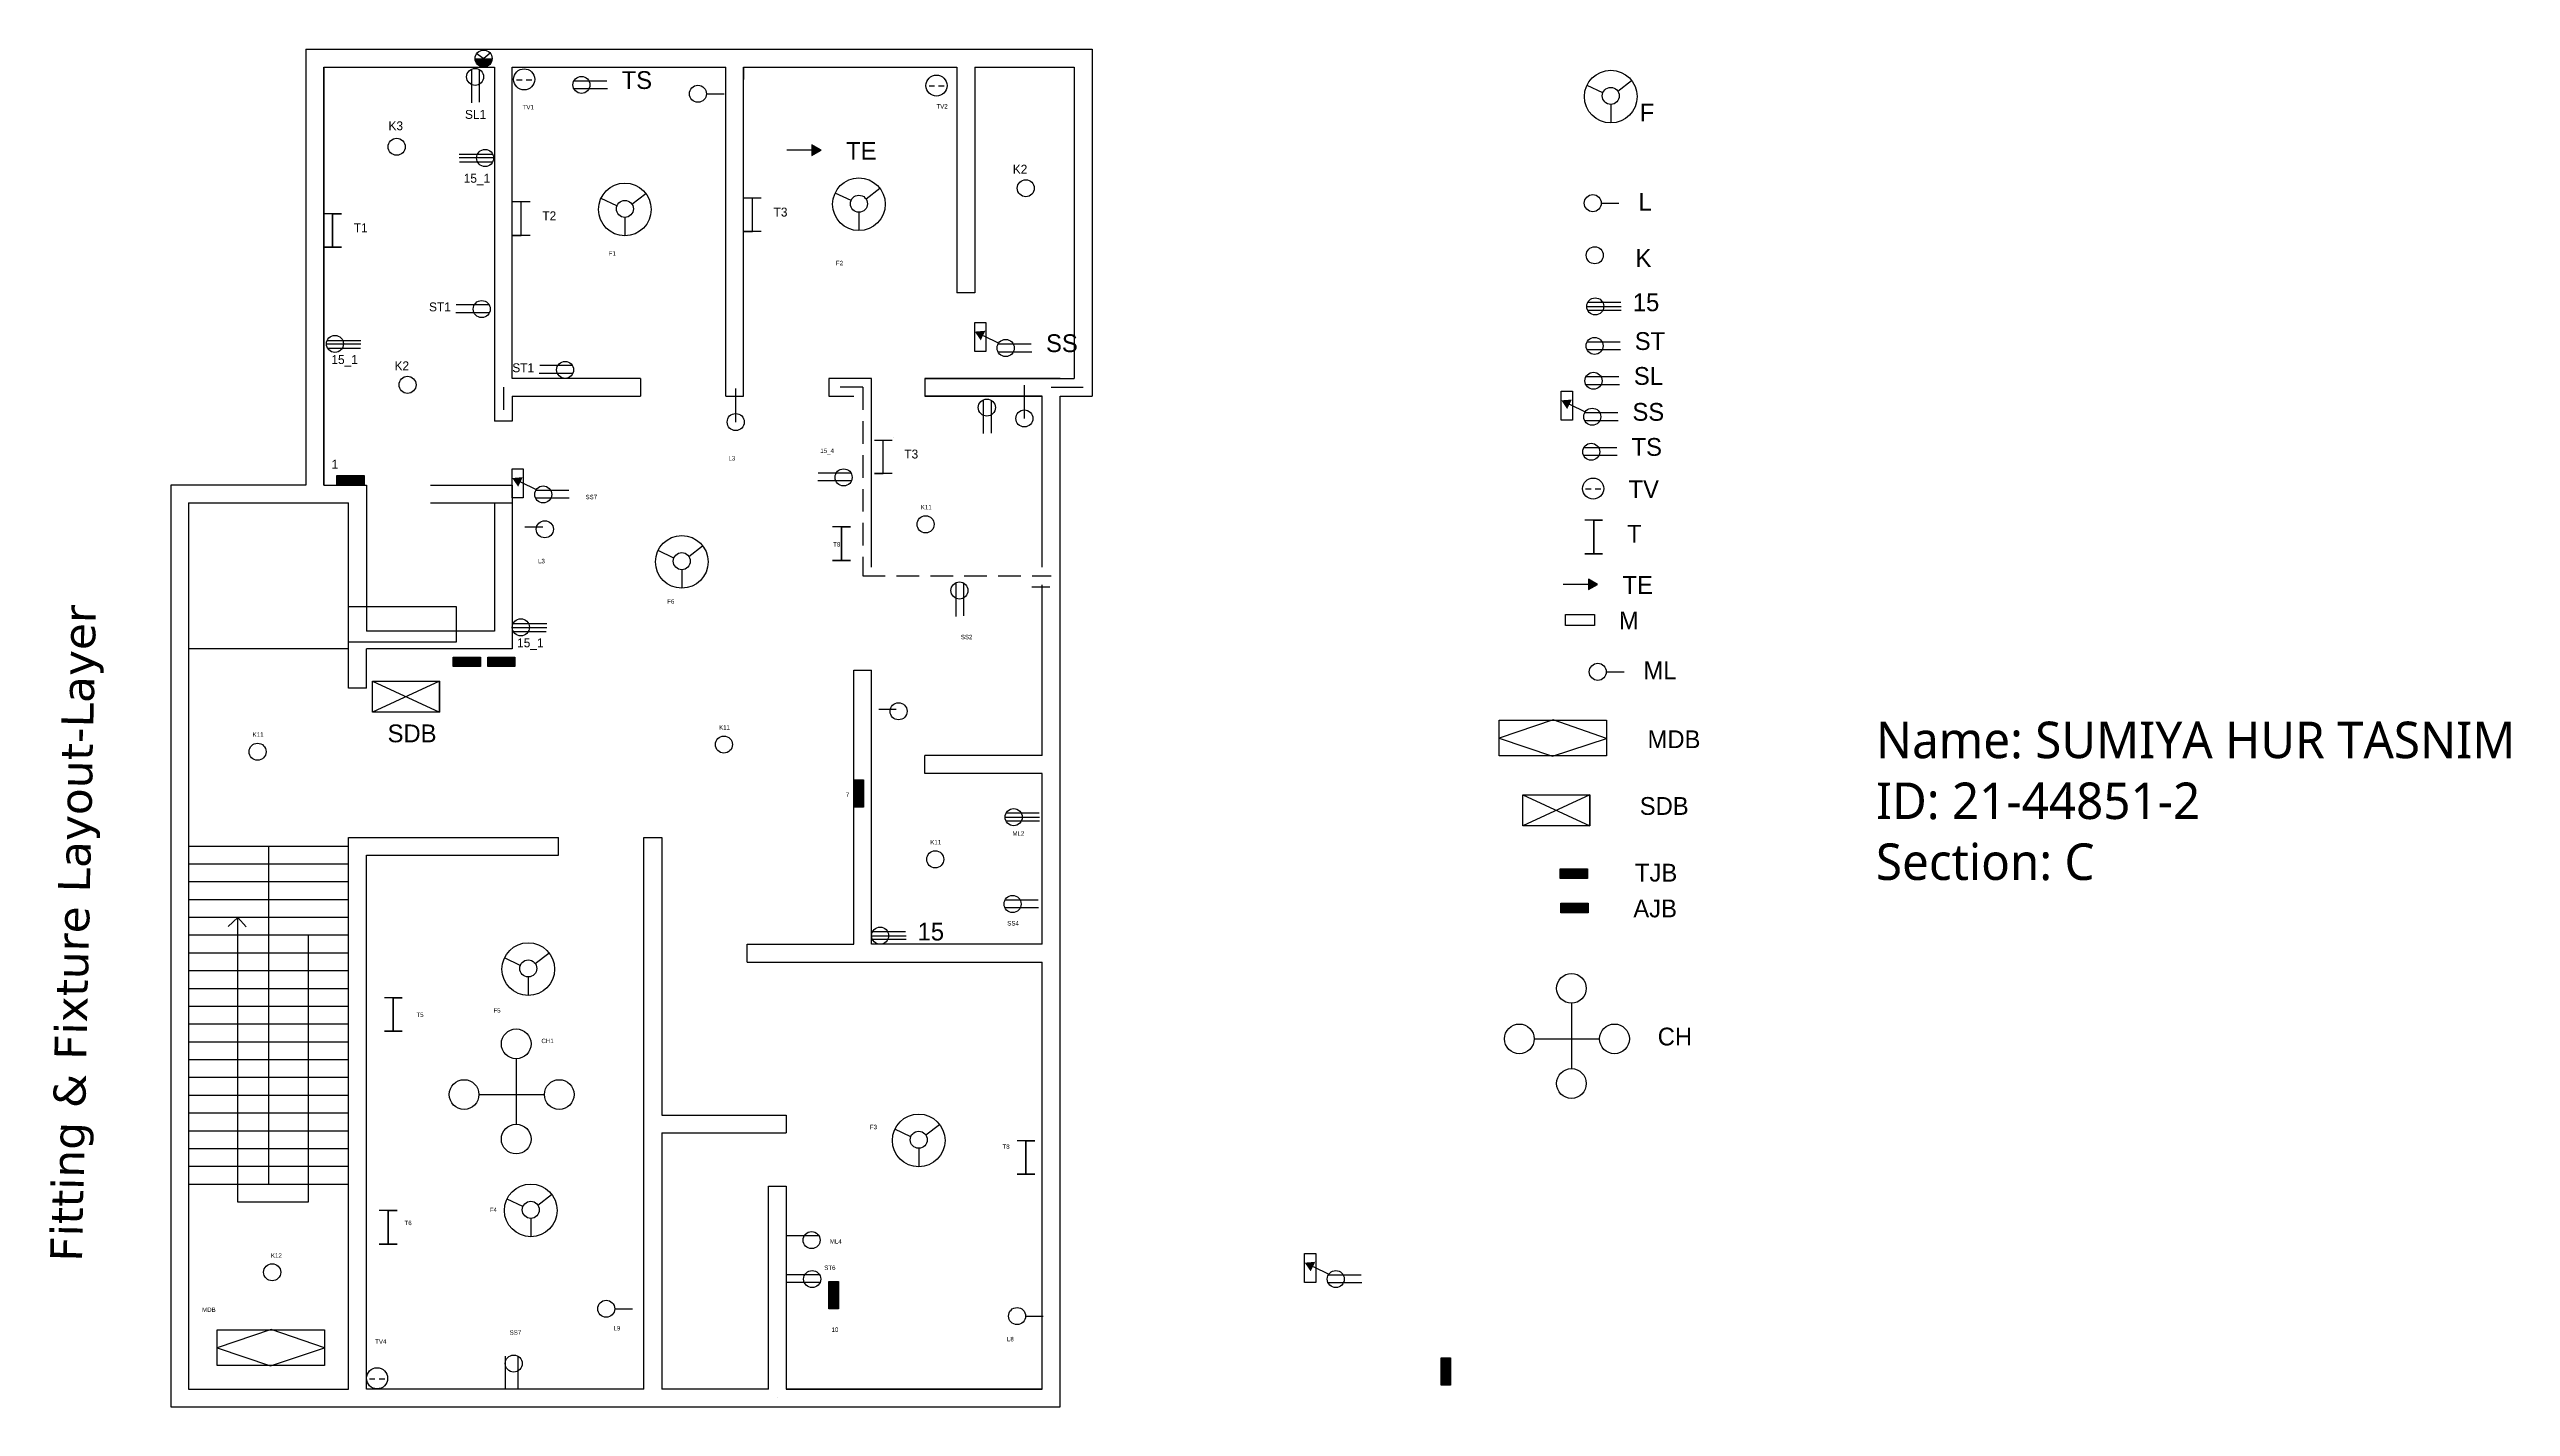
# Model space of a CAD drawing. Header units: inches. Extents: x 846 to 2230, y 385 to 1148.
import ezdxf

# ---------------------------------------------------------------- set-up
doc = ezdxf.new("R2010")
doc.units = ezdxf.units.IN
doc.linetypes.add('ACAD_ISO02W100', pattern=[15, 12, -3])
doc.linetypes.add('DASHED', pattern=[19.05, 12.7, -6.35])

msp = doc.modelspace()

# ---------------------------------------------------------------- hatches: boundary and pattern name
at = {"true_color": 0xffffff}
msp.add_hatch(color=7, dxfattribs=at).paths.add_polyline_path([(1095.5, 1142.6, 0.010701), (1095.5, 1142.8), (1085.9, 1142.8, 0.426112), (1090.7, 1137.8), (1090.7, 1137.8, 0.413526)])
for color, points in [(256, [(1280.3, 1091.1), (1275.1, 1094.1), (1275.1, 1088.1)]), (256, [(1372.6, 989.6), (1366.6, 989.1), (1370, 984.2)]), (256, [(1702.3, 950.9), (1696.4, 950.5), (1699.7, 945.6)]), (8, [(1023.3, 902.8), (1023.3, 908.2), (1007.9, 908.2), (1007.9, 902.8)]), (256, [(1112.5, 907.3), (1106.6, 906.8), (1109.9, 901.9)]), (256, [(1716.8, 847), (1711.6, 850), (1711.6, 844.1)]), (4, [(1088.7, 806.2), (1073.3, 806.2), (1073.3, 800.8), (1088.7, 800.8)]), (3, [(1108.1, 806.2), (1092.8, 806.2), (1092.8, 800.9), (1108.1, 800.9)]), (8, [(1298.6, 721.8), (1304, 721.8), (1304, 737.2), (1298.6, 737.2)]), (3, [(1711.1, 687.1), (1695.7, 687.1), (1695.7, 681.7), (1711.1, 681.7)]), (4, [(1711.5, 667.8), (1696.1, 667.8), (1696.1, 662.4), (1711.5, 662.4)]), (256, [(1558.1, 466.3), (1552.1, 465.8), (1555.5, 460.9)]), (8, [(1284.6, 439.8), (1290, 439.8), (1290, 455.2), (1284.6, 455.2)]), (8, [(1628.8, 396.9), (1634.1, 396.9), (1634.1, 412.3), (1628.8, 412.3)])]:
    msp.add_hatch(color=color).paths.add_polyline_path(points)

# ---------------------------------------------------------------- linework, layer by layer
for p, q in [((990.6, 1147.8), (1432.6, 1147.8)), ((990.6, 1147.8), (990.6, 902.8)), ((1000.6, 1137.8), (1096.6, 1137.8)), ((1000.6, 1137.8), (1000.6, 902.8)), ((1083.6, 1136.7), (1083.6, 1117.7)), ((1086.6, 1145.4), (1094.4, 1139.8)), ((1094.1, 1145.7), (1086.9, 1139.5)), ((1088, 1136.5), (1088, 1136.5)), ((1088, 1136.5), (1088, 1118)), ((1106.6, 1137.8), (1226.6, 1137.8)), ((1226.6, 952.8), (1226.6, 1137.8)), ((1236.6, 1137.8), (1236.6, 1130.9)), ((1236.6, 952.8), (1236.6, 1137.8)), ((1366.6, 1137.8), (1366.6, 1010.9)), ((1366.6, 1137.8), (1422.6, 1137.8)), ((1422.6, 1137.8), (1422.6, 962.8)), ((1432.6, 1147.8), (1432.6, 952.8)), ((1109, 1130.7), (1112.2, 1130.7)), ((1114.4, 1130.7), (1117.6, 1130.7)), ((1141.2, 1125.7), (1160.1, 1125.7)), ((1141.3, 1130.1), (1141.3, 1130.1)), ((1141.3, 1130.1), (1159.8, 1130.1)), ((1215.8, 1122.8), (1225.7, 1122.8)), ((1340.9, 1127.3), (1344, 1127.3)), ((1346.3, 1127.3), (1349.5, 1127.3)), ((1719.8, 1123.3), (1710.9, 1127.5)), ((1728.2, 1124.3), (1735.9, 1130.2)), ((1724.2, 1116.8), (1724.2, 1106.5)), ((1095.6, 1088.7), (1076.7, 1088.7)), ((1096.1, 1086.7), (1076.7, 1086.7)), ((1095.5, 1084.3), (1077, 1084.3)), ((1275.1, 1091.1), (1260.9, 1091.1)), ((1173.9, 1060.8), (1181.6, 1066.8)), ((1297.1, 1062.8), (1288.2, 1067)), ((1305.5, 1063.7), (1313.2, 1069.7)), ((1010.6, 1055.3), (1000.6, 1055.3)), ((1005.6, 1055.3), (1005.6, 1036.5)), ((1005.6, 1036.5), (1005.6, 1055.3)), ((1005.6, 1055.3), (1010.6, 1055.3)), ((1096.9, 1059.3), (1096.9, 1059.3)), ((1116.6, 1062), (1106.6, 1062)), ((1111.6, 1043.2), (1111.6, 1062)), ((1165.4, 1059.9), (1156.5, 1064)), ((1169.9, 1053.3), (1169.9, 1043)), ((1246.6, 1064.1), (1236.6, 1064.1)), ((1241.6, 1045.3), (1241.6, 1064.1)), ((1301.5, 1056.3), (1301.5, 1045.9)), ((1718.9, 1061.3), (1728.8, 1061.3)), ((1116.6, 1043.2), (1106.6, 1043.2)), ((1106.6, 1043.2), (1111.6, 1043.2)), ((1246.6, 1045.3), (1236.6, 1045.3)), ((1236.6, 1045.3), (1241.6, 1045.3)), ((1010.6, 1036.5), (1000.6, 1036.5)), ((1000.6, 1036.5), (1005.6, 1036.5)), ((1005.6, 1036.5), (1010.6, 1036.5)), ((1366.6, 1010.9), (1356.6, 1010.9)), ((1093.8, 999.7), (1074.8, 999.7)), ((1093.6, 1004.1), (1075.1, 1004.1)), ((1093.6, 1004.1), (1093.6, 1004.1)), ((1710.7, 1003.3), (1730.1, 1003.3)), ((1711.2, 1001.2), (1730.1, 1001.2)), ((1711.3, 1005.7), (1711.3, 1005.7)), ((1711.3, 1005.7), (1729.8, 1005.7)), ((1002.6, 984.2), (1021.5, 984.2)), ((1371.3, 986.9), (1380.1, 982.6)), ((1710.9, 983.4), (1710.9, 983.4)), ((1710.9, 983.4), (1729.4, 983.4)), ((1002.1, 982.2), (1021.5, 982.2)), ((1002.8, 979.8), (1021.3, 979.8)), ((1140.5, 970), (1122, 970)), ((1140.5, 970), (1140.5, 970)), ((1379.7, 977.8), (1398.7, 977.8)), ((1379.9, 982.3), (1379.9, 982.3)), ((1379.9, 982.3), (1398.4, 982.3)), ((1710.8, 979), (1729.7, 979)), ((1140.6, 965.6), (1121.7, 965.6)), ((1178.6, 962.8), (1178.6, 952.8)), ((1232.2, 938.3), (1232.2, 957.1)), ((1284.6, 962.8), (1284.6, 952.8)), ((1338.6, 962.8), (1338.6, 952.8)), ((1394.5, 940.3), (1394.5, 959.1)), ((1404.6, 962.8), (1422.6, 962.8)), ((1409.6, 957.8), (1427.6, 957.8)), ((1710.2, 959.4), (1729.1, 959.4)), ((1710.4, 963.8), (1710.4, 963.8)), ((1710.4, 963.8), (1728.8, 963.8)), ((1106.6, 952.8), (1178.6, 952.8)), ((1106.6, 952.8), (1106.6, 938.8)), ((1226.6, 952.8), (1236.6, 952.8)), ((1284.6, 952.8), (1298.6, 952.8)), ((1338.6, 952.8), (1404.6, 952.8)), ((1371.4, 950.7), (1371.4, 931.8)), ((1375.8, 950.6), (1375.8, 950.6)), ((1375.8, 950.6), (1375.8, 932.1)), ((1404.6, 856.8), (1404.6, 952.8)), ((1414.6, 384.8), (1414.6, 952.8)), ((1414.6, 952.8), (1432.6, 952.8)), ((1701, 948.3), (1709.9, 944)), ((1709.6, 943.6), (1709.6, 943.6)), ((1709.6, 943.6), (1728.1, 943.6)), ((1106.6, 938.8), (1096.6, 938.8)), ((1320.2, 928), (1310.2, 928)), ((1315.2, 909.3), (1315.2, 928)), ((1320.8, 929.8), (1320.8, 929.8)), ((1709.5, 939.2), (1728.4, 939.2)), ((1708.9, 919.6), (1727.8, 919.6)), ((1709.1, 924), (1709.1, 924)), ((1709.1, 924), (1727.6, 924)), ((990.6, 902.8), (914.6, 902.8)), ((914.6, 902.8), (914.6, 384.8)), ((1111.2, 904.6), (1120.1, 900.3)), ((1119.8, 900), (1119.8, 900)), ((1119.8, 900), (1138.3, 900)), ((1297.2, 905.2), (1278.3, 905.2)), ((1297.1, 909.6), (1278.6, 909.6)), ((1297.1, 909.6), (1297.1, 909.6)), ((1320.2, 909.3), (1310.2, 909.3)), ((1310.2, 909.3), (1315.2, 909.3)), ((1710, 900.7), (1713.1, 900.7)), ((1715.4, 900.7), (1718.6, 900.7)), ((924.6, 892.8), (924.6, 394.8)), ((1014.6, 788.8), (1014.6, 892.8)), ((1096.6, 892.8), (1106.6, 892.8)), ((1119.7, 895.6), (1138.6, 895.6)), ((1113.7, 879.3), (1123.7, 879.3)), ((1296.7, 879.3), (1286.7, 879.3)), ((1291.7, 879.3), (1291.7, 860.5)), ((1291.7, 860.5), (1291.7, 879.3)), ((1291.7, 879.3), (1296.7, 879.3)), ((1719.6, 883.1), (1709.6, 883.1)), ((1714.6, 883.1), (1714.6, 864.3)), ((1714.6, 864.3), (1714.6, 883.1)), ((1714.6, 883.1), (1719.6, 883.1)), ((1197.4, 861.8), (1188.6, 866)), ((1205.9, 862.8), (1213.6, 868.8)), ((1296.7, 860.5), (1286.7, 860.5)), ((1286.7, 860.5), (1291.7, 860.5)), ((1291.7, 860.5), (1296.7, 860.5)), ((1719.6, 864.3), (1709.6, 864.3)), ((1709.6, 864.3), (1714.6, 864.3)), ((1714.6, 864.3), (1719.6, 864.3)), ((1201.9, 855.3), (1201.9, 845)), ((1355.9, 848), (1355.9, 829)), ((1360.3, 847.8), (1360.3, 847.8)), ((1360.3, 847.8), (1360.3, 829.3)), ((1398.8, 845.7), (1408.8, 845.7)), ((1404.6, 750.8), (1404.6, 846.8)), ((1711.6, 847), (1697.4, 847)), ((1106.6, 822.9), (1126, 822.9)), ((1107.1, 825), (1126, 825)), ((1107.2, 820.6), (1125.7, 820.6)), ((1014.6, 810.8), (924.6, 810.8)), ((1024.6, 788.8), (1024.6, 810.8)), ((1028, 792.7), (1065.6, 775.3)), ((1065.6, 792.7), (1028, 775.3)), ((1065.6, 775.3), (1065.6, 792.7)), ((1298.6, 798.8), (1308.6, 798.8)), ((1721.7, 797.9), (1731.7, 797.9)), ((1024.6, 788.8), (1014.6, 788.8)), ((1312.6, 777), (1322.5, 777)), ((1338.6, 740.8), (1338.6, 750.8)), ((1404.6, 740.8), (1338.6, 740.8)), ((1404.6, 644.8), (1404.6, 740.8)), ((1674.8, 728.8), (1712.4, 711.4)), ((1712.4, 728.8), (1674.8, 711.4)), ((1712.4, 711.4), (1712.4, 728.8)), ((1383.7, 716.2), (1403.1, 716.2)), ((1384.1, 714.1), (1403.1, 714.1)), ((1384.3, 718.6), (1384.3, 718.6)), ((1384.3, 718.6), (1402.8, 718.6)), ((1014.6, 699.8), (924.6, 699.8)), ((969.6, 699.8), (969.6, 509.8)), ((1132.6, 694.8), (1132.6, 704.8)), ((1014.6, 689.8), (924.6, 689.8)), ((1014.6, 679.8), (924.6, 679.8)), ((1014.6, 669.8), (924.6, 669.8)), ((1383.6, 665.4), (1402.5, 665.4)), ((1383.7, 669.8), (1383.7, 669.8)), ((1383.7, 669.8), (1402.2, 669.8)), ((1014.6, 659.8), (924.6, 659.8)), ((952.2, 659.8), (946.8, 654.8)), ((946.8, 654.8), (952.2, 659.8)), ((952.2, 499.8), (952.2, 659.8)), ((952.2, 659.8), (957, 654.6)), ((1309.2, 652), (1309.2, 652)), ((1309.2, 652), (1327.7, 652)), ((1014.6, 649.8), (924.6, 649.8)), ((1014.6, 639.8), (924.6, 639.8)), ((991.8, 649.8), (991.8, 499.8)), ((1111.1, 632.9), (1102.2, 637.1)), ((1119.5, 633.9), (1127.2, 639.8)), ((1238.6, 634.8), (1238.6, 644.8)), ((1238.6, 644.8), (1298.6, 644.8)), ((1308.6, 649.6), (1328, 649.6)), ((1404.6, 644.8), (1308.6, 644.8)), ((1309.1, 647.6), (1328, 647.6)), ((1014.6, 629.8), (924.6, 629.8)), ((1115.6, 626.4), (1115.6, 616)), ((1238.6, 634.8), (1404.6, 634.8)), ((1404.6, 394.8), (1404.6, 634.8)), ((1014.6, 619.8), (924.6, 619.8)), ((1014.6, 609.8), (924.6, 609.8)), ((1044.7, 614.7), (1034.7, 614.7)), ((1039.7, 614.7), (1039.7, 595.9)), ((1039.7, 595.9), (1039.7, 614.7)), ((1039.7, 614.7), (1044.7, 614.7)), ((1702.1, 611.7), (1702.1, 574.9)), ((1014.6, 599.8), (924.6, 599.8)), ((1044.7, 595.9), (1034.7, 595.9)), ((1034.7, 595.9), (1039.7, 595.9)), ((1039.7, 595.9), (1044.7, 595.9)), ((1014.6, 589.8), (924.6, 589.8)), ((1681.1, 591.6), (1717.9, 591.6)), ((1014.6, 579.8), (924.6, 579.8)), ((1014.6, 569.8), (924.6, 569.8)), ((1108.8, 580.5), (1108.8, 543.7)), ((1014.6, 559.8), (924.6, 559.8)), ((1087.8, 560.3), (1124.6, 560.3)), ((1014.6, 549.8), (924.6, 549.8)), ((1014.6, 539.8), (924.6, 539.8)), ((1330.6, 536.6), (1321.7, 540.8)), ((1339.1, 537.6), (1346.8, 543.5)), ((1014.6, 529.8), (924.6, 529.8)), ((1190.6, 538.8), (1260.6, 538.8)), ((1335.1, 530.1), (1335.1, 519.7)), ((1400.4, 534.3), (1390.4, 534.3)), ((1395.4, 534.3), (1395.4, 515.5)), ((1395.4, 515.5), (1395.4, 534.3)), ((1395.4, 534.3), (1400.4, 534.3)), ((1014.6, 519.8), (924.6, 519.8)), ((1400.4, 515.5), (1390.4, 515.5)), ((1390.4, 515.5), (1395.4, 515.5)), ((1395.4, 515.5), (1400.4, 515.5)), ((1014.6, 509.8), (924.6, 509.8)), ((991.8, 499.8), (952.2, 499.8)), ((1112.6, 497.3), (1103.7, 501.5)), ((1121, 498.2), (1128.7, 504.2)), ((1250.6, 394.8), (1250.6, 508.8)), ((1250.6, 508.8), (1260.6, 508.8)), ((1041.8, 495.1), (1031.8, 495.1)), ((1036.8, 495.1), (1036.8, 476.3)), ((1036.8, 476.3), (1036.8, 495.1)), ((1036.8, 495.1), (1041.8, 495.1)), ((1117, 490.7), (1117, 480.4)), ((1041.8, 476.3), (1031.8, 476.3)), ((1031.8, 476.3), (1036.8, 476.3)), ((1036.8, 476.3), (1041.8, 476.3)), ((1279.1, 480.9), (1260.6, 480.9)), ((1279.1, 480.9), (1279.1, 480.9)), ((1279.4, 459), (1260.9, 459)), ((1279.4, 459), (1279.4, 459)), ((1556.8, 463.6), (1565.6, 459.3)), ((1565.4, 459), (1565.4, 459)), ((1565.4, 459), (1583.9, 459)), ((1279.6, 454.6), (1260.6, 454.6)), ((1565.2, 454.6), (1584.2, 454.6)), ((1164.2, 439.9), (1174.2, 439.9)), ((1395.2, 435.8), (1405.1, 435.8)), ((1102.6, 413.3), (1102.6, 394.8)), ((1109.8, 413.3), (1109.8, 413.3)), ((1109.8, 413.3), (1109.8, 394.8)), ((924.6, 394.8), (1014.6, 394.8)), ((1026.3, 400.6), (1029.4, 400.6)), ((1031.7, 400.6), (1034.9, 400.6)), ((1260.6, 394.8), (1404.6, 394.8)), ((1404.6, 394.8), (1260.6, 394.8)), ((914.6, 384.8), (1414.6, 384.8))]:
    msp.add_line(p, q)
at = {"linetype": 'DASHED'}
msp.add_line((1101.6, 957.8), (1101.6, 938.8), dxfattribs=at)
for points in [[(1000.6, 902.8), (1000.6, 902.8), (1000.6, 1137.8), (1096.6, 1137.8), (1096.6, 938.8)], [(1178.6, 962.8), (1106.6, 962.8), (1106.6, 1137.8), (1226.6, 1137.8)], [(1236.6, 1137.8), (1356.6, 1137.8), (1356.6, 1010.9)], [(1308.6, 962.8), (1284.6, 962.8)], [(1308.6, 856.8), (1308.6, 962.8)], [(1338.6, 962.8), (1404.6, 962.8)], [(1414.6, 962.8), (1414.6, 962.8), (1338.6, 962.8)], [(1404.6, 856.8), (1404.6, 952.8), (1338.6, 952.8)], [(1414.6, 846.8), (1414.6, 846.8), (1414.6, 952.8)], [(1000.6, 902.8), (1024.6, 902.8), (1024.6, 820.8)], [(1060.6, 902.8), (1106.6, 902.8), (1106.6, 810.8), (1024.6, 810.8)], [(924.6, 892.8), (1014.6, 892.8)], [(1060.6, 892.8), (1096.6, 892.8), (1096.6, 820.8), (1024.6, 820.8)], [(1298.6, 644.8), (1298.6, 798.8)], [(1308.6, 644.8), (1308.6, 798.8)], [(1404.6, 750.8), (1338.6, 750.8)], [(1014.6, 394.8), (1014.6, 704.8), (1132.6, 704.8)], [(1180.6, 394.8), (1024.6, 394.8), (1024.6, 694.8), (1132.6, 694.8)], [(1180.6, 394.8), (1180.6, 704.8)], [(1180.6, 704.8), (1190.6, 704.8), (1190.6, 548.8)], [(1260.6, 634.8), (1260.6, 634.8)], [(1190.6, 548.8), (1260.6, 548.8)], [(1260.6, 548.8), (1260.6, 538.8)], [(1190.6, 538.8), (1190.6, 394.8)], [(1260.6, 508.8), (1260.6, 394.8)], [(1250.6, 394.8), (1190.6, 394.8)], [(1255.6, 389.8), (1255.6, 389.8)], [(1014.6, 384.8), (1260.6, 384.8)], [(1019.6, 384.8), (1019.6, 384.8)], [(1197.8, 384.8), (1197.8, 384.8)]]:
    msp.add_lwpolyline(points)
for points in [[(1280.3, 1091.1), (1275.1, 1094.1), (1275.1, 1088.1)], [(1366.6, 978), (1366.6, 994.3), (1372.8, 994.3), (1372.8, 978)], [(1696.4, 939.4), (1696.4, 955.6), (1702.6, 955.6), (1702.6, 939.4)], [(1007.9, 908.2), (1023.3, 908.2), (1023.3, 902.8), (1007.9, 902.8)], [(1106.6, 895.7), (1106.6, 912), (1112.8, 912), (1112.8, 895.7)], [(1716.8, 847), (1711.6, 850), (1711.6, 844.1)], [(1014.6, 834.6), (1075.1, 834.6), (1075.1, 814.6), (1014.6, 814.6)], [(1698.8, 830.1), (1715, 830.1), (1715, 823.9), (1698.8, 823.9)], [(1073.3, 806.2), (1088.7, 806.2), (1088.7, 800.8), (1073.3, 800.8)], [(1092.8, 806.2), (1108.1, 806.2), (1108.1, 800.9), (1092.8, 800.9)], [(1028, 792.7), (1065.6, 792.7), (1065.6, 775.3), (1028, 775.3)], [(1721.9, 760.5), (1691.8, 770.9), (1661.4, 760.7), (1691.5, 750.5)], [(1661.4, 770.7), (1721.9, 770.7), (1721.9, 750.7), (1661.4, 750.7)], [(1304, 737.2), (1304, 721.8), (1298.6, 721.8), (1298.6, 737.2)], [(1674.8, 728.8), (1712.4, 728.8), (1712.4, 711.4), (1674.8, 711.4)], [(1695.7, 687.1), (1711.1, 687.1), (1711.1, 681.7), (1695.7, 681.7)], [(1696.1, 667.8), (1711.5, 667.8), (1711.5, 662.4), (1696.1, 662.4)], [(1552.1, 454.7), (1552.1, 471), (1558.4, 471), (1558.4, 454.7)], [(1290, 455.2), (1290, 439.8), (1284.6, 439.8), (1284.6, 455.2)], [(1001.1, 417.9), (971, 428.2), (940.6, 418), (970.7, 407.9)], [(940.6, 428), (1001.1, 428), (1001.1, 408.1), (940.6, 408.1)], [(1634.1, 412.3), (1634.1, 396.9), (1628.8, 396.9), (1628.8, 412.3)]]:
    msp.add_lwpolyline(points, close=True)
for points in [[(1303.6, 957.8), (1284.6, 957.8)], [(1303.6, 957.8), (1303.6, 851.8), (1409.6, 851.8)]]:
    msp.add_lwpolyline(points, dxfattribs=at)
for centre, radius in [((1085.7, 1132.3), 4.79), ((1090.5, 1142.6), 4.79), ((1113.3, 1130.9), 5.93), ((1724.2, 1121.2), 14.8), ((1145.5, 1127.8), 4.79), ((1211, 1122.8), 4.79), ((1345.1, 1127.4), 5.93), ((1724.2, 1121.6), 4.79), ((1041.6, 1093), 4.79), ((1091.3, 1086.7), 4.79), ((1169.9, 1057.8), 14.8), ((1301.5, 1060.7), 14.8), ((1301.5, 1061), 4.79), ((1395.3, 1069.7), 4.79), ((1714.1, 1061.3), 4.79), ((1169.9, 1058.1), 4.79), ((1715.2, 1032), 4.79), ((1089.4, 1001.8), 4.79), ((1715.5, 1003.3), 4.79), ((1006.9, 982.2), 4.79), ((1384, 979.9), 4.79), ((1715.1, 981.1), 4.79), ((1136.3, 967.6), 4.79), ((1047.7, 959.2), 4.79), ((1714.5, 961.5), 4.79), ((1232.2, 938.3), 4.79), ((1373.4, 946.4), 4.79), ((1394.5, 940.3), 4.79), ((1713.8, 941.3), 4.79), ((1713.2, 921.6), 4.79), ((1124, 897.6), 4.79), ((1292.9, 907.2), 4.79), ((1714.3, 900.9), 5.93), ((1124.9, 878), 4.79), ((1201.9, 859.7), 14.8), ((1339, 880.8), 4.79), ((1201.9, 860.1), 4.79), ((1358, 843.6), 4.79), ((1111.4, 822.9), 4.79), ((1716.9, 797.9), 4.79), ((1323.8, 775.7), 4.79), ((1225.6, 757), 4.79), ((963.4, 753), 4.79), ((1388.5, 716.2), 4.79), ((1344.4, 692.5), 4.79), ((1387.9, 667.4), 4.79), ((1313.4, 649.6), 4.79), ((1115.6, 630.8), 14.8), ((1115.6, 631.2), 4.79), ((1702.1, 620), 8.35), ((1108.8, 588.8), 8.35), ((1672.8, 591.6), 8.35), ((1726.3, 591.6), 8.35), ((1079.5, 560.3), 8.35), ((1133, 560.3), 8.35), ((1702.1, 566.5), 8.35), ((1108.8, 535.3), 8.35), ((1335.1, 534.5), 14.8), ((1335.1, 534.9), 4.79), ((1117, 495.2), 14.8), ((1117, 495.5), 4.79), ((1274.9, 478.5), 4.79), ((971.6, 460.4), 4.79), ((1275.2, 456.6), 4.79), ((1569.6, 456.6), 4.79), ((1159.4, 439.9), 4.79), ((1390.4, 435.8), 4.79), ((1030.6, 400.8), 5.93), ((1107.4, 409.1), 4.79)]:
    msp.add_circle(centre, radius)

# ---------------------------------------------------------------- texts
for s, p in [('L3', (1228.1, 916.7)), ('15_4', (1279.8, 920.9)), ('SS7', (1147.8, 894.9)), ('L3', (1121.1, 858.9)), ('T8', (1287, 868.3)), ('SS2', (1358.8, 816.2)), ('7', (1294.1, 727.5)), ('ML2', (1387.8, 705.8)), ('SS4', (1384.9, 655.3)), ('T5', (1052.7, 603.9)), ('T8', (1382.2, 529.8)), ('T6', (1046, 486.9)), ('ML4', (1285.1, 476.5)), ('ST6', (1282, 461.7)), ('L9', (1163.5, 427.7)), ('10', (1286.1, 426.9)), ('TV4', (1029.5, 420.2)), ('SS7', (1105.1, 425.3)), ('L8', (1384.7, 421.6))]:
    msp.add_text(s, height=2.5).set_placement(p)
at = {"attachment_point": 1}
for s, insert, char_height, width in [('TS', (1168.1, 1135.5), 10, 72.446), ('K3', (1037, 1107.3), 5, 13.889), ('SL1', (1080, 1113.7), 5, 16.637), ('TV1', (1112.4, 1116.5), 2.5, 17.464), ('\\P\\P\\P\\P\\PTV2', (1345.1, 1137.8), 2.5, 11.482), ('F', (1740.5, 1117.3), 10, 72.446), ('TE', (1294.3, 1095.7), 10, 72.446), ('K2', (1388, 1082.9), 5, 13.889), ('15_1', (1079.3, 1077.8), 5, 72.446), ('L', (1739.8, 1067.1), 10, 72.446), ('T2', (1123.5, 1056.7), 5, 12.945), ('T3', (1253.5, 1058.8), 5, 12.945), ('T1', (1017.5, 1050), 5, 12.945), ('F1', (1160.8, 1034.3), 2.5, 19.46), ('F2', (1288.6, 1028.9), 2.5, 39.918), ('K', (1738.1, 1035.5), 10, 72.446), ('15', (1736.6, 1010.6), 10, 72.446), ('ST1', (1059.8, 1005.5), 5, 12.945), ('SS', (1406.7, 987.6), 10, 72.446), ('ST', (1737.7, 988.8), 10, 72.446), ('15_1', (1004.9, 975.9), 5, 22.068), ('K2', (1040.4, 972.4), 5, 13.889), ('ST1', (1106.6, 971.3), 5, 12.945), ('SL', (1737.2, 969.2), 10, 72.446), ('SS', (1736.4, 949), 10, 72.446), ('TS', (1735.9, 929.3), 10, 72.446), ('1', (1005, 917.1), 5, 13.889), ('T3', (1327, 922.8), 5, 12.945), ('TV', (1734.2, 905.6), 10, 72.446), ('K11', (1336.3, 891.7), 2.5, 15.429), ('T', (1733.4, 880.5), 10, 72.446), ('TE', (1730.8, 851.7), 10, 72.446), ('F6', (1193.7, 838.7), 2.5, 28.951), ('M', (1728.8, 831.8), 10, 72.446), ('15_1', (1109.3, 816.7), 5, 22.068), ('ML', (1742.6, 803.7), 10, 72.446), ('K11', (960.6, 763.9), 2.5, 15.429), ('SDB', (1036.5, 768.3), 10, 72.446), ('K11', (1222.9, 767.9), 2.5, 15.429), ('MDB', (1744.9, 765), 10, 72.446), ('SDB', (1740.5, 727.5), 10, 72.446), ('K11', (1341.6, 703.4), 2.5, 15.429), ('TJB', (1737.8, 690), 10, 72.446), ('AJB', (1736.9, 669.9), 10, 72.446), ('15', (1334.5, 656.9), 10, 72.446), ('F5', (1096, 608.8), 2.5, 43.446), ('CH', (1750.6, 597.9), 10, 72.446), ('CH1', (1123, 591.7), 2.5, 18.365), ('F3', (1307.7, 543.3), 2.5, 27.427), ('F4', (1093.9, 496.7), 2.5, 45.419), ('K12', (970.9, 471.1), 2.5, 20.109), ('MDB', (932.2, 440.6), 2.5, 8.399)]:
    msp.add_mtext(s, dxfattribs=dict(at, insert=insert, char_height=char_height, width=width))
at = {"color": 0, "linetype": 'ACAD_ISO02W100', "insert": (846.7, 466.6), "char_height": 17.985, "width": 402.283, "attachment_point": 1, "rotation": 88.7909}
msp.add_mtext('{\\fVerdana|b0|i0|c0|p34;Fitting & Fixture Layout-Layer }', dxfattribs=at)
at = {"linetype": 'ACAD_ISO02W100', "insert": (1873.3, 769.9), "char_height": 20.533, "width": 40572.072, "attachment_point": 1}
msp.add_mtext('{\\fYu Gothic Medium|b0|i0|c0|p34;Name: SUMIYA HUR TASNIM\\PID: 21-44851-2\\PSection: C}', dxfattribs=at)

doc.saveas('drawing.dxf')
